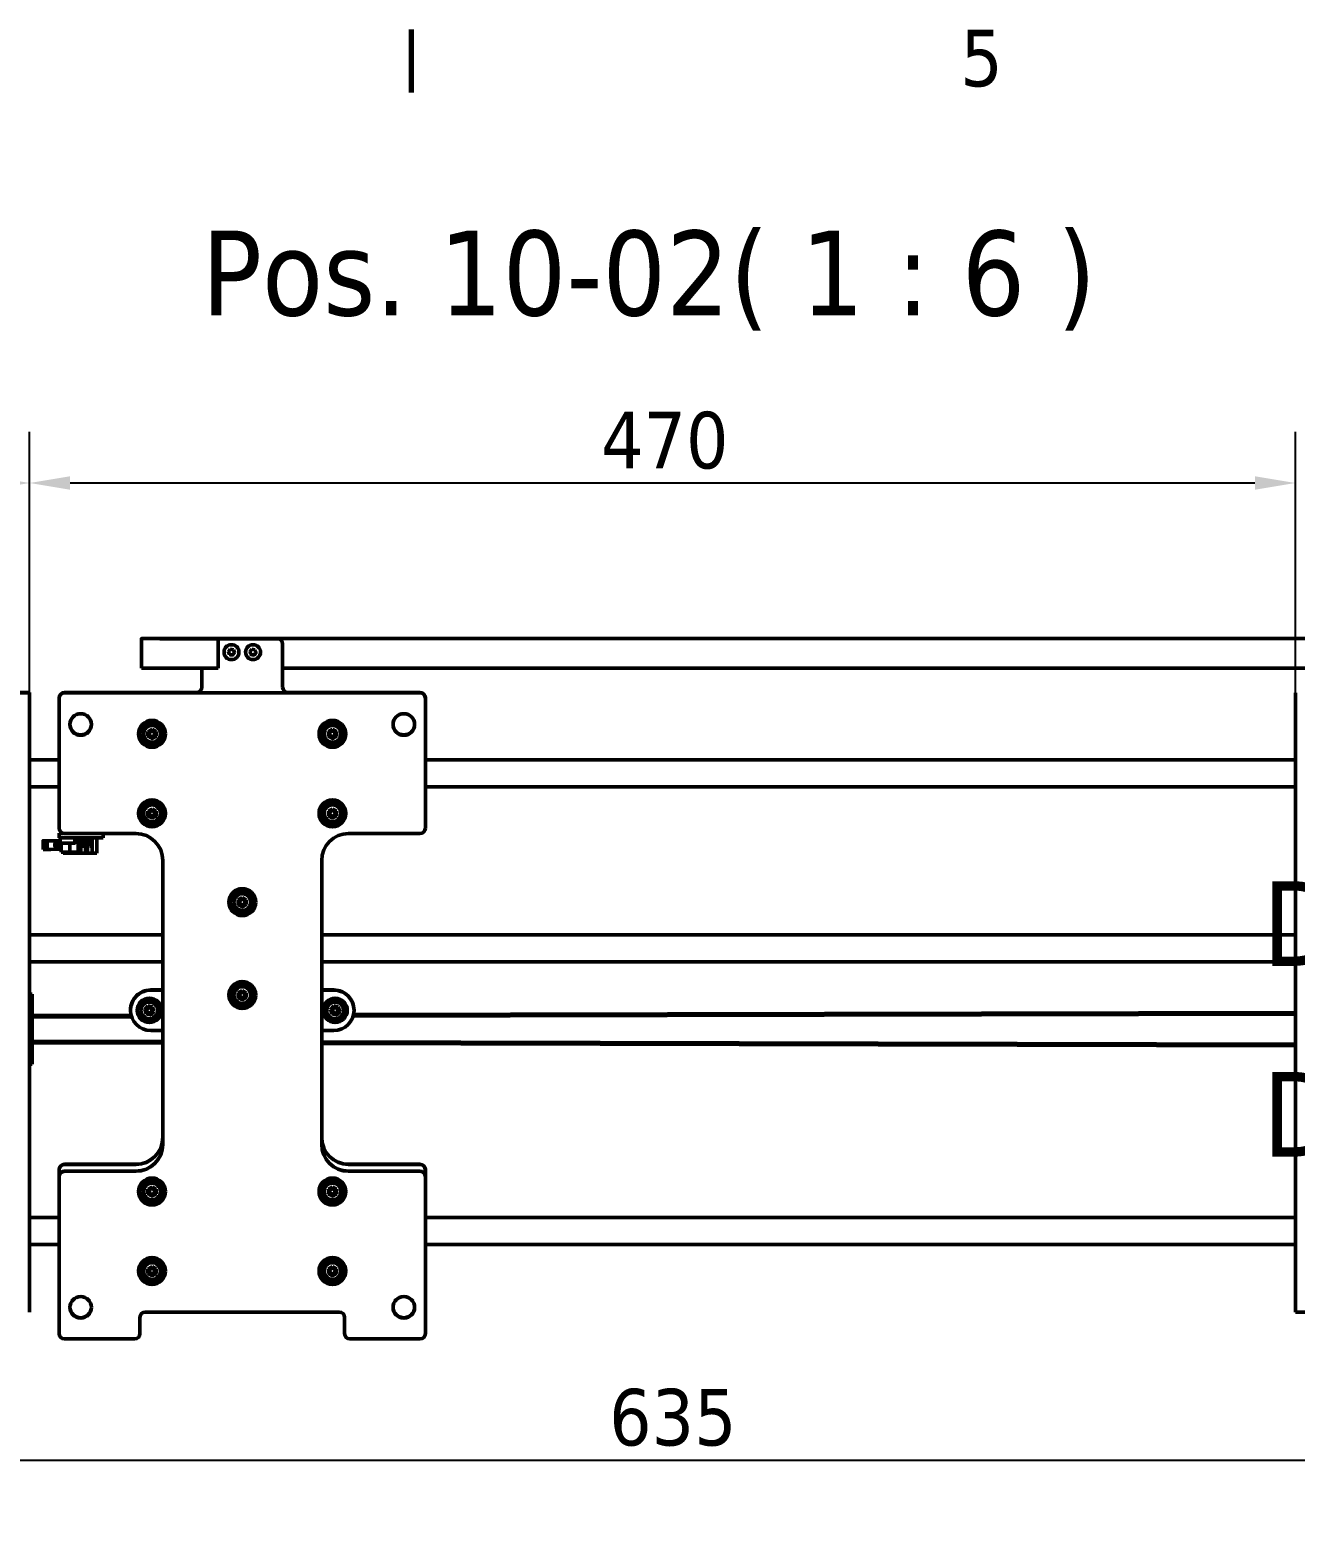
# Model space of a CAD drawing. Header units: millimetres. Extents: x -1901 to 2520, y -3919 to 1782.
# Drawn here: x 278 to 748, y 1195 to 1745 of the extents above; entities that cross this region are included whole.
import ezdxf

# ---------------------------------------------------------------- set-up
doc = ezdxf.new("R2010")
doc.units = ezdxf.units.MM
doc.header["$LTSCALE"] = 6
doc.linetypes.add('CHAIN', pattern=[0.3543, 0.2362, -0.0295, 0.0591, -0.0295])
for name, color, linetype, lineweight in [('Border (ISO)', 7, 'Continuous', 70), ('Dimension (ISO)', 7, 'Continuous', 25), ('Section Line (ISO)', 7, 'CHAIN', 70), ('Symbol (ISO)', 7, 'Continuous', 25), ('Visible (ISO)', 7, 'Continuous', 50)]:
    doc.layers.add(name, color=color, linetype=linetype, lineweight=lineweight)
doc.styles.add('Label Text (ISO)', font='tahoma.ttf')
doc.styles.add('Note Text (ISO)', font='tahoma.ttf')
doc.dimstyles.new('Default - Method 1b (ISO)', dxfattribs={"dimscale": 6, "dimtxt": 3.5, "dimasz": 2.5, "dimexe": 3.175, "dimexo": 0, "dimgap": 0.762, "dimtad": 1, "dimtoh": 1, "dimrnd": 1e-08, "dimtxsty": 'Note Text (ISO)', "dimcen": 0.09, "dimdle": 10, "dimclrd": 256, "dimclre": 256, "dimclrt": 256, "dimazin": 2, "dimtfac": 1, "dimtmove": 0, "dimatfit": 3, "dimfxl": 0, "dimtolj": 1, "dimlwd": -1, "dimlwe": -1, "dimarcsym": 0})

# ---------------------------------------------------------------- blocks, each defined once
blk = doc.blocks.new('Borders Default Border')
at = {"layer": 'Border (ISO)'}
blk.add_line((70, 287), (70, 290.9), dxfattribs=at)
at = {"layer": 'Border (ISO)', "insert": (103.975, 287.326), "char_height": 3.5, "attachment_point": 7, "style": 'Note Text (ISO)'}
blk.add_mtext('5', dxfattribs=at)
blk = doc.blocks.new('*D7')
at = {"layer": 'Defpoints', "color": 0}
for p in [(833.25, 1274.08), (198.25, 1269.08), (833.25, 1214.08)]:
    blk.add_point(p, dxfattribs=at)
at = {"layer": 'Dimension (ISO)'}
for p, q in [((833.25, 1274.08), (833.25, 1195.03)), ((198.25, 1269.08), (198.25, 1195.03)), ((213.25, 1214.08), (818.25, 1214.08))]:
    blk.add_line(p, q, dxfattribs=at)
for points in [[(213.25, 1216.58), (213.25, 1211.58), (198.25, 1214.08)], [(818.25, 1216.58), (818.25, 1211.58), (833.25, 1214.08)]]:
    blk.add_solid(points, dxfattribs=at)
at = {"layer": 'Dimension (ISO)', "insert": (493.45, 1240.53), "char_height": 21, "attachment_point": 1, "style": 'Note Text (ISO)'}
blk.add_mtext('\\A1;635', dxfattribs=at)
blk = doc.blocks.new('*D8')
at = {"layer": 'Defpoints', "color": 0}
for p in [(278.25, 1577.01), (198.25, 1499.08), (278.25, 1499.08)]:
    blk.add_point(p, dxfattribs=at)
at = {"layer": 'Dimension (ISO)'}
for p, q in [((198.25, 1499.08), (198.25, 1596.06)), ((278.25, 1499.08), (278.25, 1596.06)), ((213.25, 1577.01), (263.25, 1577.01))]:
    blk.add_line(p, q, dxfattribs=at)
for points in [[(213.25, 1579.51), (213.25, 1574.51), (198.25, 1577.01)], [(263.25, 1579.51), (263.25, 1574.51), (278.25, 1577.01)]]:
    blk.add_solid(points, dxfattribs=at)
at = {"layer": 'Dimension (ISO)', "insert": (223.59, 1603.54), "char_height": 21, "attachment_point": 1, "style": 'Note Text (ISO)'}
blk.add_mtext('\\A1;80', dxfattribs=at)
blk = doc.blocks.new('*D9')
at = {"layer": 'Defpoints', "color": 0}
for p in [(748.25, 1577.01), (278.25, 1499.08), (748.25, 1499.08)]:
    blk.add_point(p, dxfattribs=at)
at = {"layer": 'Dimension (ISO)'}
for p, q in [((278.25, 1499.08), (278.25, 1596.06)), ((748.25, 1499.08), (748.25, 1596.06)), ((293.25, 1577.01), (733.25, 1577.01))]:
    blk.add_line(p, q, dxfattribs=at)
for points in [[(293.25, 1579.51), (293.25, 1574.51), (278.25, 1577.01)], [(733.25, 1579.51), (733.25, 1574.51), (748.25, 1577.01)]]:
    blk.add_solid(points, dxfattribs=at)
at = {"layer": 'Dimension (ISO)', "insert": (490.47, 1603.44), "char_height": 21, "attachment_point": 1, "style": 'Note Text (ISO)'}
blk.add_mtext('\\A1;470', dxfattribs=at)
blk = doc.blocks.new('2dTransSection2')
at = {"layer": 'Section Line (ISO)', "linetype": 'CHAIN', "ltscale": 16.454609}
blk.add_line((135.542, 222.252), (135.542, 237.06), dxfattribs=at)
at = {"layer": 'Section Line (ISO)', "linetype": 'Continuous', "lineweight": 140}
blk.add_line((135.542, 222.252), (135.542, 237.06), dxfattribs=at)
at = {"layer": 'Section Line (ISO)', "linetype": 'Continuous'}
for p, q in [((135.542, 235.56), (133.042, 236.06)), ((133.042, 236.06), (133.042, 235.06)), ((130.322, 235.56), (133.042, 235.56)), ((133.042, 235.56), (135.542, 235.56)), ((133.042, 235.06), (135.542, 235.56)), ((135.542, 223.752), (133.042, 224.252)), ((133.042, 224.252), (133.042, 223.252)), ((130.322, 223.752), (133.042, 223.752)), ((133.042, 223.752), (135.542, 223.752)), ((133.042, 223.252), (135.542, 223.752))]:
    blk.add_line(p, q, dxfattribs=at)
at = {"layer": 'Section Line (ISO)', "linetype": 'Continuous', "flags": 128}
for points in [[(133.042, 235.06), (135.542, 235.56)], [(133.042, 223.252), (135.542, 223.752)]]:
    blk.add_lwpolyline(points, dxfattribs=at)
at = {"layer": 'Section Line (ISO)'}
for points in [[(133.042, 235.06), (135.542, 235.56), (133.042, 236.06), (133.042, 235.06)], [(133.042, 223.252), (135.542, 223.752), (133.042, 224.252), (133.042, 223.252)]]:
    blk.add_solid(points, dxfattribs=at)
at = {"layer": 'Section Line (ISO)', "char_height": 5.25, "attachment_point": 7, "style": 'Label Text (ISO)'}
for insert in [(122.67, 232.935), (122.67, 221.127)]:
    blk.add_mtext('D', dxfattribs=dict(at, insert=insert))

msp = doc.modelspace()

# ---------------------------------------------------------------- linework, layer by layer
at = {"layer": 'Visible (ISO)'}
for p, q in [((319.751, 1508.218), (319.751, 1519.218)), ((763.403, 1519.266), (335.251, 1519.266)), ((773.251, 1519.232), (335.251, 1519.232)), ((335.251, 1519.204), (338.282, 1519.204)), ((335.251, 1519.17), (348.282, 1519.17)), ((338.282, 1519.182), (338.282, 1519.204)), ((348.282, 1519.176), (338.282, 1519.182)), ((344.2, 1519.212), (370.2, 1519.212)), ((370.2, 1519.181), (344.2, 1519.181)), ((348.282, 1519.176), (348.282, 1519.17)), ((348.282, 1519.17), (348.282, 1508.17)), ((350.43, 1514.175), (350.43, 1514.177)), ((352.057, 1514.34), (352.772, 1515.247)), ((352.485, 1513.268), (352.057, 1514.34)), ((352.772, 1515.247), (353.915, 1515.082)), ((354.343, 1514.009), (353.628, 1513.102)), ((353.915, 1515.082), (354.343, 1514.009)), ((355.97, 1514.175), (355.97, 1514.177)), ((358.43, 1514.175), (358.43, 1514.177)), ((360.057, 1514.34), (360.772, 1515.247)), ((360.485, 1513.268), (360.057, 1514.34)), ((360.772, 1515.247), (361.915, 1515.082)), ((362.343, 1514.009), (361.628, 1513.102)), ((361.915, 1515.082), (362.343, 1514.009)), ((363.97, 1514.175), (363.97, 1514.177)), ((372.2, 1517.181), (372.2, 1517.212)), ((372.2, 1501.181), (372.2, 1517.181)), ((335.251, 1508.17), (348.282, 1508.17)), ((342.2, 1508.17), (342.2, 1501.181)), ((352.485, 1513.271), (352.485, 1513.268)), ((353.628, 1513.102), (352.485, 1513.268)), ((353.628, 1513.106), (353.628, 1513.102)), ((360.485, 1513.271), (360.485, 1513.268)), ((361.628, 1513.102), (360.485, 1513.268)), ((361.628, 1513.106), (361.628, 1513.102)), ((753.251, 1508.232), (372.2, 1508.232)), ((198.251, 1499.08), (278.251, 1499.08)), ((231.251, 1499.127), (278.251, 1499.127)), ((278.251, 1499.08), (278.251, 1499.127)), ((278.251, 1499.08), (278.251, 1269.082)), ((289.2, 1497.212), (289.2, 1497.119)), ((289.2, 1497.113), (289.2, 1497.119)), ((289.2, 1497.113), (289.2, 1497.067)), ((289.2, 1497.067), (289.2, 1448.8)), ((291.2, 1499.212), (340.2, 1499.212)), ((291.2, 1499.119), (423.2, 1499.119)), ((423.2, 1499.113), (291.2, 1499.113)), ((423.2, 1499.067), (291.2, 1499.067)), ((305.7, 1499.192), (315.7, 1499.192)), ((315.7, 1499.161), (305.7, 1499.161)), ((374.2, 1499.212), (423.2, 1499.212)), ((425.2, 1497.119), (425.2, 1497.212)), ((425.2, 1497.119), (425.2, 1497.113)), ((425.2, 1497.067), (425.2, 1497.113)), ((425.2, 1448.8), (425.2, 1497.067)), ((748.251, 1269.082), (748.251, 1499.08)), ((319.2, 1483.847), (319.2, 1483.849)), ((320.2, 1483.839), (320.2, 1483.847)), ((322.2, 1484.704), (323.7, 1485.57)), ((322.2, 1482.972), (322.2, 1484.704)), ((323.7, 1482.106), (322.2, 1482.972)), ((323.7, 1485.57), (325.2, 1484.704)), ((325.2, 1482.972), (323.7, 1482.106)), ((323.7, 1482.111), (323.7, 1482.106)), ((325.2, 1484.704), (325.2, 1482.972)), ((327.2, 1483.839), (327.2, 1483.847)), ((328.2, 1483.847), (328.2, 1483.849)), ((386.2, 1483.847), (386.2, 1483.849)), ((387.2, 1483.839), (387.2, 1483.847)), ((389.2, 1484.704), (390.7, 1485.57)), ((389.2, 1482.972), (389.2, 1484.704)), ((390.7, 1482.106), (389.2, 1482.972)), ((390.7, 1485.57), (392.2, 1484.704)), ((392.2, 1482.972), (390.7, 1482.106)), ((390.7, 1482.111), (390.7, 1482.106)), ((392.2, 1484.704), (392.2, 1482.972)), ((394.2, 1483.839), (394.2, 1483.847)), ((395.2, 1483.847), (395.2, 1483.849)), ((278.251, 1474.133), (289.2, 1474.133)), ((425.2, 1474.133), (748.251, 1474.133)), ((278.251, 1464.133), (289.2, 1464.133)), ((425.2, 1464.133), (748.251, 1464.133)), ((319.2, 1454.313), (319.2, 1454.315)), ((320.2, 1454.305), (320.2, 1454.313)), ((322.2, 1455.17), (323.7, 1456.036)), ((322.2, 1453.438), (322.2, 1455.17)), ((323.7, 1452.572), (322.2, 1453.438)), ((323.7, 1456.036), (325.2, 1455.17)), ((325.2, 1453.438), (323.7, 1452.572)), ((325.2, 1455.17), (325.2, 1453.438)), ((327.2, 1454.305), (327.2, 1454.313)), ((328.2, 1454.313), (328.2, 1454.315)), ((386.2, 1454.313), (386.2, 1454.315)), ((387.2, 1454.305), (387.2, 1454.313)), ((389.2, 1455.17), (390.7, 1456.036)), ((389.2, 1453.438), (389.2, 1455.17)), ((390.7, 1452.572), (389.2, 1453.438)), ((390.7, 1456.036), (392.2, 1455.17)), ((392.2, 1453.438), (390.7, 1452.572)), ((392.2, 1455.17), (392.2, 1453.438)), ((394.2, 1454.305), (394.2, 1454.313)), ((395.2, 1454.313), (395.2, 1454.315)), ((323.7, 1452.577), (323.7, 1452.572)), ((390.7, 1452.577), (390.7, 1452.572)), ((283.242, 1444.105), (283.242, 1440.905)), ((284.673, 1444.099), (284.785, 1444.1)), ((284.673, 1444.099), (284.673, 1440.899)), ((284.785, 1444.1), (284.785, 1440.9)), ((285.827, 1444.113), (289.578, 1444.147)), ((286.159, 1444.112), (289.578, 1444.144)), ((288.9, 1443.388), (287.829, 1443.378)), ((288.9, 1444.037), (288.9, 1441.037)), ((289.2, 1446.962), (290.41, 1446.962)), ((289.2, 1446.839), (289.2, 1446.962)), ((290.803, 1446.839), (289.2, 1446.839)), ((289.2, 1445.189), (289.2, 1446.839)), ((305.6, 1445.189), (289.2, 1445.189)), ((289.578, 1443.499), (289.578, 1445.189)), ((289.9, 1439.91), (289.9, 1443.198)), ((291.2, 1446.8), (317.7, 1446.8)), ((293.215, 1443.192), (293.215, 1439.91)), ((293.215, 1442.051), (293.225, 1442.051)), ((293.225, 1443.192), (293.225, 1439.91)), ((295.078, 1443.499), (295.078, 1445.189)), ((296.23, 1445.189), (296.23, 1439.91)), ((297.33, 1442.99), (296.23, 1442.99)), ((297.33, 1442.988), (296.23, 1442.988)), ((297.33, 1442.138), (296.23, 1442.138)), ((296.53, 1445.189), (296.53, 1442.99)), ((297.33, 1443.022), (296.53, 1443.022)), ((297.33, 1443.019), (296.53, 1443.019)), ((297.33, 1443.006), (296.53, 1443.006)), ((297.33, 1443.003), (296.53, 1443.003)), ((296.53, 1442.138), (296.53, 1439.918)), ((296.555, 1445.189), (296.555, 1443.022)), ((296.555, 1442.138), (296.555, 1439.527)), ((296.6, 1444.754), (296.6, 1445.189)), ((297.4, 1444.754), (296.6, 1444.754)), ((297.295, 1444.754), (297.295, 1443.022)), ((297.295, 1442.138), (297.295, 1439.527)), ((297.4, 1444.694), (297.4, 1445.189)), ((298.4, 1444.694), (297.4, 1444.694)), ((297.905, 1443.563), (297.905, 1444.694)), ((297.925, 1442.268), (297.925, 1442.051)), ((297.925, 1442.051), (298.625, 1442.051)), ((298.4, 1444.694), (298.4, 1445.189)), ((298.625, 1442.051), (298.625, 1442.968)), ((298.755, 1443.563), (298.755, 1445.189)), ((299.033, 1445.189), (299.033, 1439.527)), ((299.6, 1444.694), (299.6, 1445.189)), ((300.6, 1444.694), (299.6, 1444.694)), ((299.773, 1444.694), (299.773, 1439.527)), ((300.6, 1444.694), (300.6, 1445.189)), ((300.625, 1445.189), (300.625, 1442.051)), ((300.625, 1442.051), (301.325, 1442.051)), ((301.325, 1442.051), (301.325, 1445.189)), ((301.51, 1445.189), (301.51, 1439.527)), ((303.15, 1439.527), (303.15, 1445.189)), ((305.6, 1445.189), (305.6, 1446.8)), ((396.7, 1446.8), (423.2, 1446.8)), ((284.673, 1440.899), (284.785, 1440.9)), ((286.159, 1440.912), (289.9, 1440.947)), ((288.9, 1441.691), (287.804, 1441.681)), ((287.829, 1441.678), (288.9, 1441.688)), ((289.9, 1441.035), (289.65, 1441.035)), ((293.215, 1439.91), (289.9, 1439.91)), ((290.7, 1439.527), (290.7, 1439.91)), ((292.34, 1439.527), (290.7, 1439.527)), ((292.34, 1439.91), (292.34, 1439.527)), ((292.34, 1439.528), (294.078, 1439.528)), ((296.23, 1439.91), (293.225, 1439.91)), ((294.078, 1439.91), (294.078, 1439.527)), ((294.818, 1439.527), (294.078, 1439.527)), ((294.818, 1439.91), (294.818, 1439.527)), ((294.818, 1439.528), (296.555, 1439.528)), ((296.23, 1439.918), (296.53, 1439.918)), ((297.295, 1439.527), (296.555, 1439.527)), ((297.295, 1439.528), (299.033, 1439.528)), ((299.773, 1439.527), (299.033, 1439.527)), ((299.773, 1439.528), (301.51, 1439.528)), ((303.15, 1439.527), (301.51, 1439.527)), ((327.7, 1436.8), (327.7, 1331.335)), ((386.7, 1331.335), (386.7, 1436.8)), ((352.7, 1421.33), (352.7, 1421.332)), ((353.7, 1421.323), (353.7, 1421.33)), ((355.7, 1422.187), (357.2, 1423.053)), ((355.7, 1420.455), (355.7, 1422.187)), ((357.2, 1419.589), (355.7, 1420.455)), ((357.2, 1423.053), (358.7, 1422.187)), ((358.7, 1420.455), (357.2, 1419.589)), ((358.7, 1422.187), (358.7, 1420.455)), ((360.7, 1421.323), (360.7, 1421.33)), ((361.7, 1421.33), (361.7, 1421.332)), ((357.2, 1419.594), (357.2, 1419.589)), ((278.251, 1409.124), (327.7, 1409.124)), ((386.7, 1409.124), (748.251, 1409.124)), ((278.251, 1399.124), (327.7, 1399.124)), ((386.7, 1399.124), (748.251, 1399.124)), ((278.251, 1387.141), (279.152, 1387.141)), ((279.152, 1387.127), (278.251, 1387.127)), ((279.152, 1387.127), (279.152, 1387.141)), ((279.152, 1361.128), (279.152, 1387.127)), ((327.7, 1388.713), (323.2, 1388.713)), ((327.7, 1388.697), (323.2, 1388.697)), ((327.7, 1388.635), (323.2, 1388.635)), ((327.7, 1388.62), (323.2, 1388.62)), ((355.7, 1387.687), (357.2, 1388.553)), ((355.7, 1385.955), (355.7, 1387.687)), ((357.2, 1388.553), (358.7, 1387.687)), ((358.7, 1387.687), (358.7, 1385.955)), ((386.7, 1388.713), (391.2, 1388.713)), ((386.7, 1388.697), (391.2, 1388.697)), ((386.7, 1388.635), (391.2, 1388.635)), ((386.7, 1388.62), (391.2, 1388.62)), ((321.005, 1381.466), (322.162, 1382.755)), ((321.543, 1379.82), (321.005, 1381.466)), ((322.162, 1382.755), (323.857, 1382.398)), ((323.857, 1382.398), (324.395, 1380.751)), ((352.7, 1386.83), (352.7, 1386.833)), ((353.7, 1386.823), (353.7, 1386.83)), ((357.2, 1385.089), (355.7, 1385.955)), ((358.7, 1385.955), (357.2, 1385.089)), ((357.2, 1385.094), (357.2, 1385.089)), ((360.7, 1386.823), (360.7, 1386.83)), ((361.7, 1386.83), (361.7, 1386.833)), ((390.005, 1381.466), (391.162, 1382.755)), ((390.543, 1379.82), (390.005, 1381.466)), ((391.162, 1382.755), (392.857, 1382.398)), ((392.857, 1382.398), (393.395, 1380.751)), ((315.91, 1379.357), (279.152, 1379.27)), ((315.913, 1379.345), (279.152, 1379.258)), ((316.086, 1378.745), (279.152, 1378.658)), ((315.7, 1381.213), (315.7, 1381.197)), ((315.7, 1381.135), (315.7, 1381.12)), ((318.2, 1381.12), (318.2, 1381.117)), ((319.2, 1381.11), (319.2, 1381.117)), ((321.543, 1379.82), (321.543, 1379.825)), ((323.238, 1379.462), (321.543, 1379.82)), ((324.395, 1380.751), (323.238, 1379.462)), ((323.238, 1379.467), (323.238, 1379.462)), ((326.2, 1381.11), (326.2, 1381.117)), ((327.2, 1381.12), (327.2, 1381.117)), ((387.2, 1381.12), (387.2, 1381.117)), ((388.2, 1381.11), (388.2, 1381.117)), ((390.543, 1379.82), (390.543, 1379.825)), ((392.238, 1379.462), (390.543, 1379.82)), ((393.395, 1380.751), (392.238, 1379.462)), ((392.238, 1379.467), (392.238, 1379.462)), ((395.2, 1381.11), (395.2, 1381.117)), ((396.2, 1381.12), (396.2, 1381.117)), ((748.251, 1379.769), (398.376, 1378.94)), ((748.251, 1380.369), (398.532, 1379.541)), ((748.251, 1380.382), (398.535, 1379.553)), ((398.7, 1381.213), (398.7, 1381.197)), ((398.7, 1381.135), (398.7, 1381.12)), ((327.7, 1373.62), (323.2, 1373.62)), ((386.7, 1373.62), (391.2, 1373.62)), ((279.152, 1369.689), (327.7, 1369.574)), ((279.152, 1369.677), (327.7, 1369.562)), ((279.152, 1369.077), (327.7, 1368.962)), ((386.7, 1369.434), (748.251, 1368.578)), ((386.7, 1369.422), (748.251, 1368.565)), ((386.7, 1368.822), (748.251, 1367.965)), ((278.251, 1361.128), (279.152, 1361.128)), ((289.2, 1321.963), (289.2, 1321.87)), ((289.2, 1319.381), (289.2, 1321.87)), ((291.2, 1323.963), (317.7, 1323.963)), ((317.7, 1323.87), (291.2, 1323.87)), ((291.2, 1321.381), (317.7, 1321.381)), ((317.7, 1321.335), (291.2, 1321.335)), ((396.7, 1323.963), (423.2, 1323.963)), ((423.2, 1323.87), (396.7, 1323.87)), ((396.7, 1321.381), (423.2, 1321.381)), ((423.2, 1321.335), (396.7, 1321.335)), ((425.2, 1321.87), (425.2, 1321.963)), ((425.2, 1321.87), (425.2, 1319.381)), ((289.2, 1319.381), (289.2, 1319.335)), ((289.2, 1319.335), (289.2, 1261.068)), ((322.2, 1314.705), (323.7, 1315.571)), ((323.7, 1315.571), (325.2, 1314.705)), ((389.2, 1314.705), (390.7, 1315.571)), ((390.7, 1315.571), (392.2, 1314.705)), ((425.2, 1319.335), (425.2, 1319.381)), ((425.2, 1261.068), (425.2, 1319.335)), ((319.2, 1313.848), (319.2, 1313.85)), ((320.2, 1313.84), (320.2, 1313.848)), ((322.2, 1312.973), (322.2, 1314.705)), ((323.7, 1312.107), (322.2, 1312.973)), ((325.2, 1312.973), (323.7, 1312.107)), ((323.7, 1312.112), (323.7, 1312.107)), ((325.2, 1314.705), (325.2, 1312.973)), ((327.2, 1313.84), (327.2, 1313.848)), ((328.2, 1313.848), (328.2, 1313.85)), ((386.2, 1313.848), (386.2, 1313.85)), ((387.2, 1313.84), (387.2, 1313.848)), ((389.2, 1312.973), (389.2, 1314.705)), ((390.7, 1312.107), (389.2, 1312.973)), ((392.2, 1312.973), (390.7, 1312.107)), ((390.7, 1312.112), (390.7, 1312.107)), ((392.2, 1314.705), (392.2, 1312.973)), ((394.2, 1313.84), (394.2, 1313.848)), ((395.2, 1313.848), (395.2, 1313.85)), ((278.251, 1304.134), (289.2, 1304.134)), ((425.2, 1304.134), (748.251, 1304.134)), ((278.251, 1294.134), (289.2, 1294.134)), ((425.2, 1294.134), (748.251, 1294.134)), ((319.2, 1284.313), (319.2, 1284.316)), ((320.2, 1284.306), (320.2, 1284.313)), ((322.2, 1285.171), (323.7, 1286.037)), ((322.2, 1283.439), (322.2, 1285.171)), ((323.7, 1282.573), (322.2, 1283.439)), ((323.7, 1286.037), (325.2, 1285.171)), ((325.2, 1283.439), (323.7, 1282.573)), ((323.7, 1282.578), (323.7, 1282.573)), ((325.2, 1285.171), (325.2, 1283.439)), ((327.2, 1284.306), (327.2, 1284.313)), ((328.2, 1284.313), (328.2, 1284.316)), ((386.2, 1284.313), (386.2, 1284.316)), ((387.2, 1284.306), (387.2, 1284.313)), ((389.2, 1285.171), (390.7, 1286.037)), ((389.2, 1283.439), (389.2, 1285.171)), ((390.7, 1282.573), (389.2, 1283.439)), ((390.7, 1286.037), (392.2, 1285.171)), ((392.2, 1283.439), (390.7, 1282.573)), ((390.7, 1282.578), (390.7, 1282.573)), ((392.2, 1285.171), (392.2, 1283.439)), ((394.2, 1284.306), (394.2, 1284.313)), ((395.2, 1284.313), (395.2, 1284.316)), ((319.2, 1261.068), (319.2, 1267.068)), ((321.2, 1269.068), (393.2, 1269.068)), ((395.2, 1267.068), (395.2, 1261.068)), ((833.251, 1269.082), (748.251, 1269.082)), ((291.2, 1259.068), (317.2, 1259.068)), ((397.2, 1259.068), (423.2, 1259.068))]:
    msp.add_line(p, q, dxfattribs=at)
for centre in [(322.7, 1381.115), (391.7, 1381.115)]:
    msp.add_circle(centre, 1, dxfattribs=at)
for centre, major_axis, ratio, start_param, end_param in [((335.251, 1519.218), (-15.5, 0), 0.0030937, 4.712389, 7.8539816), ((335.251, 1519.218), (-4.5, 0), 0.0030937, 4.712389, 7.8539816), ((344.2, 1517.212), (-2, 0), 0.9999952, 4.712389, 4.8947209), ((344.2, 1517.181), (2, 0), 0.9999952, 1.5707963, 1.6193892), ((370.2, 1517.212), (2, 0), 0.9999952, 0, 1.5707963), ((370.2, 1517.181), (2, 0), 0.9999952, 0, 1.5707963), ((353.2, 1514.177), (-2.77, 0), 0.9999952, 3.1415927, 6.2831853), ((361.2, 1514.177), (-2.77, 0), 0.9999952, 3.1415927, 6.2831853), ((335.251, 1508.218), (-15.5, 0), 0.0030937, 0, 1.5707963), ((291.2, 1497.212), (-2, 0), 0.9999952, 4.712389, 6.2831853), ((291.2, 1497.119), (-2, 0), 0.9999952, 4.712389, 6.2831853), ((291.2, 1497.113), (-2, 0), 0.9999952, 4.712389, 6.2831853), ((291.2, 1497.067), (-2, 0), 0.9999952, 4.712389, 6.2831853), ((305.7, 1499.176), (-4, 0), 0.0039505, 4.712389, 7.8539816), ((315.7, 1499.176), (4, 0), 0.0039505, 4.712389, 7.8539816), ((340.2, 1501.212), (2, 0), 0.9999952, 4.712389, 6.2831853), ((340.2, 1501.175), (-1.416, -1.416), 0.9969111, 0.786945, 2.3577413), ((374.2, 1501.212), (-2, 0), 0.9999952, 0, 1.5707963), ((374.2, 1501.175), (1.416, -1.416), 0.9969111, 3.925444, 5.4962403), ((423.2, 1497.212), (2, 0), 0.9999952, 0, 1.5707963), ((423.2, 1497.119), (2, 0), 0.9999952, 0, 1.5707963), ((423.2, 1497.113), (2, 0), 0.9999952, 0, 1.5707963), ((423.2, 1497.067), (2, 0), 0.9999952, 0, 1.5707963), ((297.2, 1487.369), (4, 0), 0.9999952, 3.1481668, 6.2766112), ((297.2, 1487.363), (-4, 0), 0.9999952, 0.0058007, 3.1357919), ((297.2, 1487.462), (-4, 0), 0.9999952, 0.0181765, 3.1234162), ((323.7, 1483.849), (4.5, 0), 0.9999952, 0, 3.1415927), ((323.7, 1483.847), (-3.5, 0), 0.9999952, 3.1415927, 6.2831853), ((390.7, 1483.849), (4.5, 0), 0.9999952, 0, 3.1415927), ((390.7, 1483.847), (-3.5, 0), 0.9999952, 3.1415927, 6.2831853), ((417.2, 1487.369), (4, 0), 0.9999952, 3.1481668, 6.2766112), ((417.2, 1487.363), (-4, 0), 0.9999952, 0.0058007, 3.1357919), ((417.2, 1487.462), (-4, 0), 0.9999952, 0.0181765, 3.1234162), ((323.7, 1483.849), (-5, 0), 0.9999952, 0.0015468, 3.1400458), ((323.7, 1483.848), (1, -0.002), 0.9999952, 3.1455444, 6.2831853), ((390.7, 1483.849), (5, 0), 0.9999952, 3.1431395, 6.2816385), ((390.7, 1483.848), (1, -0.002), 0.9999952, 3.1455444, 6.2831853), ((323.7, 1454.315), (4.5, 0), 0.9999952, 0, 3.1415927), ((390.7, 1454.315), (4.5, 0), 0.9999952, 0, 3.1415927), ((323.7, 1454.315), (-5, 0), 0.9999952, 0.0015468, 3.1400458), ((323.7, 1454.313), (-3.5, 0), 0.9999952, 3.1415927, 6.2831853), ((323.7, 1454.314), (1, -0.002), 0.9999952, 3.1455444, 6.2831853), ((390.7, 1454.315), (5, 0), 0.9999952, 3.1431395, 6.2816385), ((390.7, 1454.313), (-3.5, 0), 0.9999952, 3.1415927, 6.2831853), ((390.7, 1454.314), (1, -0.002), 0.9999952, 3.1455444, 6.2831853), ((291.2, 1448.8), (-2, 0), 0.9999952, 0, 1.5707963), ((423.2, 1448.8), (2, 0), 0.9999952, 4.712389, 6.2831853), ((285.342, 1444.105), (-2.1, 0), 0.0030937, 4.7602105, 7.5296346), ((285.342, 1444.105), (-1.75, 0), 0.0030937, 4.7602105, 7.5296346), ((285.211, 1444.113), (0.65, 0), 0.0030937, 4.7602105, 5.9588383), ((285.211, 1444.113), (1, 0), 0.0030937, 4.7602105, 5.9588383), ((287.829, 1442.528), (0.001, 0.85), 0.3186884, 0.0032639, 3.1448565), ((289.65, 1444.037), (-0.75, 0), 0.0030937, 4.8092068, 7.7571638), ((291.788, 1446.954), (-1.787, 0), 0.0030937, 5.5818405, 6.9993739), ((292.328, 1446.849), (-1.787, 0), 0.0030937, 5.7992996, 6.7942979), ((292.328, 1446.909), (-1.787, 0), 0.0030937, 6.1950845, 6.3892435), ((297.33, 1443.597), (0.575, 0), 0.9999952, 4.712389, 6.2831853), ((297.33, 1443.594), (0.575, 0), 0.9999952, 4.712389, 6.2831853), ((297.33, 1443.581), (0.575, 0), 0.9999952, 4.712389, 6.2831853), ((297.33, 1443.578), (0.575, 0), 0.9999952, 4.712389, 6.2831853), ((297.33, 1443.565), (0.575, 0), 0.9999952, 4.712389, 6.2831853), ((297.33, 1443.563), (0.575, 0), 0.9999952, 4.712389, 6.2831853), ((297.33, 1443.563), (1.425, 0), 0.9999952, 4.712389, 6.2831853), ((317.7, 1436.8), (10, 0), 0.9999952, 0, 1.5707963), ((396.7, 1436.8), (-10, 0), 0.9999952, 4.712389, 6.2831853), ((285.342, 1440.905), (-2.1, 0), 0.0030937, 0, 1.2464493), ((285.342, 1440.905), (1.75, 0), 0.0030937, 1.6186178, 1.8951434), ((285.211, 1440.913), (1, 0), 0.0030937, 4.7602105, 5.9588383), ((289.65, 1441.037), (-0.75, 0), 0.0030937, 0, 1.5707963), ((357.2, 1421.332), (4.5, 0), 0.9999952, 0, 3.1415927), ((357.2, 1421.332), (-5, 0), 0.9999952, 0.0015468, 3.1400458), ((357.2, 1421.33), (-3.5, 0), 0.9999952, 3.1415927, 6.2831853), ((357.2, 1421.331), (1, -0.002), 0.9999952, 3.1455444, 6.2831853), ((323.2, 1381.12), (-7.5, 0), 0.9999952, 4.712389, 7.8539816), ((323.2, 1381.197), (-7.5, 0), 0.9999952, 4.712389, 6.2873102), ((323.2, 1381.213), (-7.5, 0), 0.9999952, 4.712389, 6.2831853), ((323.2, 1381.135), (-7.5, 0), 0.9999952, 4.712389, 6.2831853), ((357.2, 1386.833), (4.5, 0), 0.9999952, 0, 3.1415927), ((357.2, 1386.83), (-3.5, 0), 0.9999952, 3.1415927, 6.2831853), ((391.2, 1381.213), (7.5, 0), 0.9999952, 0, 1.5707963), ((391.2, 1381.197), (7.5, 0), 0.9999952, 6.2790604, 7.8539816), ((391.2, 1381.135), (7.5, 0), 0.9999952, 0, 1.5707963), ((391.2, 1381.12), (7.5, 0), 0.9999952, 4.712389, 7.8539816), ((322.7, 1381.12), (-4.5, 0), 0.9999952, 3.1415927, 6.2831853), ((322.7, 1381.117), (-3.5, 0), 0.9999952, 3.1415927, 6.2831853), ((357.2, 1386.833), (-5, 0), 0.9999952, 0.0015468, 3.1400458), ((357.2, 1386.832), (1, -0.002), 0.9999952, 3.1455444, 6.2831853), ((391.7, 1381.12), (-4.5, 0), 0.9999952, 3.1415927, 6.2831853), ((391.7, 1381.117), (-3.5, 0), 0.9999952, 3.1415927, 6.2831853), ((322.7, 1381.119), (1, -0.002), 0.9999952, 3.1455444, 6.2831853), ((391.7, 1381.119), (1, -0.002), 0.9999952, 3.1455444, 6.2831853), ((317.7, 1333.963), (10, 0), 0.9999952, 4.712389, 6.2831853), ((317.7, 1333.87), (10, 0), 0.9999952, 4.712389, 6.2831853), ((396.7, 1333.963), (-10, 0), 0.9999952, 0, 1.5707963), ((396.7, 1333.87), (-10, 0), 0.9999952, 0, 1.5707963), ((317.7, 1331.381), (10, 0), 0.9999952, 4.712389, 6.2831853), ((317.7, 1331.335), (10, 0), 0.9999952, 4.712389, 6.2831853), ((396.7, 1331.381), (-10, 0), 0.9999952, 0, 1.5707963), ((396.7, 1331.335), (-10, 0), 0.9999952, 0, 1.5707963), ((291.2, 1321.963), (-2, 0), 0.9999952, 4.712389, 6.2831853), ((291.2, 1321.87), (-2, 0), 0.9999952, 4.712389, 6.2831853), ((291.2, 1319.381), (-2, 0), 0.9999952, 4.712389, 6.2831853), ((291.2, 1319.335), (-2, 0), 0.9999952, 4.712389, 6.2831853), ((423.2, 1321.963), (2, 0), 0.9999952, 0, 1.5707963), ((423.2, 1321.87), (2, 0), 0.9999952, 0, 1.5707963), ((423.2, 1319.381), (2, 0), 0.9999952, 0, 1.5707963), ((423.2, 1319.335), (2, 0), 0.9999952, 0, 1.5707963), ((323.7, 1313.85), (4.5, 0), 0.9999952, 0, 3.1415927), ((323.7, 1313.848), (-3.5, 0), 0.9999952, 3.1415927, 6.2831853), ((390.7, 1313.85), (4.5, 0), 0.9999952, 0, 3.1415927), ((390.7, 1313.848), (-3.5, 0), 0.9999952, 3.1415927, 6.2831853), ((323.7, 1313.85), (5, 0), 0.9999952, 3.1431395, 6.2816385), ((323.7, 1313.849), (1, -0.002), 0.9999952, 3.1455444, 6.2831853), ((390.7, 1313.85), (-5, 0), 0.9999952, 0.0015468, 3.1400458), ((390.7, 1313.849), (1, -0.002), 0.9999952, 3.1455444, 6.2831853), ((323.7, 1284.316), (4.5, 0), 0.9999952, 0, 3.1415927), ((390.7, 1284.316), (4.5, 0), 0.9999952, 0, 3.1415927), ((323.7, 1284.316), (5, 0), 0.9999952, 3.1431395, 6.2816385), ((323.7, 1284.313), (-3.5, 0), 0.9999952, 3.1415927, 6.2831853), ((323.7, 1284.315), (1, -0.002), 0.9999952, 3.1455444, 6.2831853), ((390.7, 1284.316), (-5, 0), 0.9999952, 0.0015468, 3.1400458), ((390.7, 1284.313), (-3.5, 0), 0.9999952, 3.1415927, 6.2831853), ((390.7, 1284.315), (1, -0.002), 0.9999952, 3.1455444, 6.2831853), ((297.2, 1270.87), (4, 0), 0.9999952, 3.1481668, 6.2766112), ((297.2, 1270.864), (-4, 0), 0.9999952, 0.0058007, 3.1357919), ((297.2, 1270.963), (-4, 0), 0.9999952, 0.0181765, 3.1234162), ((321.2, 1267.068), (-2, 0), 0.9999952, 4.712389, 6.2831853), ((393.2, 1267.068), (2, 0), 0.9999952, 0, 1.5707963), ((417.2, 1270.87), (4, 0), 0.9999952, 3.1481668, 6.2766112), ((417.2, 1270.864), (-4, 0), 0.9999952, 0.0058007, 3.1357919), ((417.2, 1270.963), (-4, 0), 0.9999952, 0.0181765, 3.1234162), ((291.2, 1261.068), (-2, 0), 0.9999952, 0, 1.5707963), ((317.2, 1261.068), (2, 0), 0.9999952, 4.712389, 6.2831853), ((397.2, 1261.068), (-2, 0), 0.9999952, 0, 1.5707963), ((423.2, 1261.068), (2, 0), 0.9999952, 4.712389, 6.2831853)]:
    msp.add_ellipse(centre, major_axis=major_axis, ratio=ratio, start_param=start_param, end_param=end_param, dxfattribs=at)
for centre, major_axis in [((353.2, 1514.175), (2.77, 0)), ((361.2, 1514.175), (2.77, 0)), ((297.2, 1487.317), (4, 0)), ((323.7, 1483.834), (5, 0)), ((323.7, 1483.847), (-4.5, 0)), ((323.7, 1483.839), (-3.5, 0)), ((323.7, 1483.838), (-3.1, 0)), ((390.7, 1483.834), (-5, 0)), ((390.7, 1483.847), (-4.5, 0)), ((390.7, 1483.839), (-3.5, 0)), ((390.7, 1483.838), (-3.1, 0)), ((417.2, 1487.317), (4, 0)), ((323.7, 1483.844), (-1, 0)), ((390.7, 1483.844), (-1, 0)), ((323.7, 1454.3), (5, 0)), ((323.7, 1454.313), (-4.5, 0)), ((390.7, 1454.3), (-5, 0)), ((390.7, 1454.313), (-4.5, 0)), ((323.7, 1454.305), (-3.5, 0)), ((323.7, 1454.304), (-3.1, 0)), ((323.7, 1454.31), (-1, 0)), ((390.7, 1454.305), (-3.5, 0)), ((390.7, 1454.304), (-3.1, 0)), ((390.7, 1454.31), (-1, 0)), ((357.2, 1421.317), (5, 0)), ((357.2, 1421.33), (-4.5, 0)), ((357.2, 1421.323), (-3.5, 0)), ((357.2, 1421.321), (-3.1, 0)), ((357.2, 1421.328), (-1, 0)), ((357.2, 1386.817), (5, 0)), ((357.2, 1386.83), (-4.5, 0)), ((357.2, 1386.823), (-3.5, 0)), ((357.2, 1386.821), (-3.1, 0)), ((357.2, 1386.828), (-1, 0)), ((322.7, 1381.117), (4.5, 0)), ((322.7, 1381.11), (-3.5, 0)), ((322.7, 1381.109), (3.1, 0)), ((391.7, 1381.117), (4.5, 0)), ((391.7, 1381.11), (-3.5, 0)), ((391.7, 1381.109), (3.1, 0)), ((323.7, 1313.835), (5, 0)), ((323.7, 1313.848), (-4.5, 0)), ((323.7, 1313.84), (-3.5, 0)), ((323.7, 1313.839), (-3.1, 0)), ((390.7, 1313.835), (-5, 0)), ((390.7, 1313.848), (-4.5, 0)), ((390.7, 1313.84), (-3.5, 0)), ((390.7, 1313.839), (-3.1, 0)), ((323.7, 1313.845), (-1, 0)), ((390.7, 1313.845), (-1, 0)), ((323.7, 1284.3), (5, 0)), ((323.7, 1284.313), (-4.5, 0)), ((390.7, 1284.3), (-5, 0)), ((390.7, 1284.313), (-4.5, 0)), ((323.7, 1284.306), (-3.5, 0)), ((323.7, 1284.305), (-3.1, 0)), ((323.7, 1284.311), (-1, 0)), ((390.7, 1284.306), (-3.5, 0)), ((390.7, 1284.305), (-3.1, 0)), ((390.7, 1284.311), (-1, 0)), ((297.2, 1270.818), (4, 0)), ((417.2, 1270.818), (4, 0))]:
    msp.add_ellipse(centre, major_axis=major_axis, ratio=0.9999952, dxfattribs=at)
for points, weights in [([(352.058, 1514.342), (352.272, 1513.807), (352.485, 1513.271)], [1.00056426029, 1.15441789182, 1]), ([(353.628, 1513.106), (353.985, 1513.559), (354.342, 1514.011)], [1, 1.15453142005, 1.0003378669]), ([(360.058, 1514.342), (360.272, 1513.807), (360.485, 1513.271)], [1.00056426029, 1.15441789182, 1]), ([(361.628, 1513.106), (361.985, 1513.559), (362.342, 1514.011)], [1, 1.15453142005, 1.0003378669]), ([(352.485, 1513.271), (353.057, 1513.189), (353.628, 1513.106)], [1, 1.15470053838, 1]), ([(360.485, 1513.271), (361.057, 1513.189), (361.628, 1513.106)], [1, 1.15470053838, 1]), ([(322.2, 1482.977), (322.95, 1482.545), (323.7, 1482.111)], [1, 1.15470053838, 1]), ([(323.7, 1482.111), (324.45, 1482.545), (325.2, 1482.977)], [1, 1.15470053838, 1]), ([(389.2, 1482.977), (389.95, 1482.545), (390.7, 1482.111)], [1, 1.15470053838, 1]), ([(390.7, 1482.111), (391.45, 1482.545), (392.2, 1482.977)], [1, 1.15470053838, 1]), ([(322.2, 1453.443), (322.95, 1453.011), (323.7, 1452.577)], [1, 1.15470053838, 1]), ([(323.7, 1452.577), (324.45, 1453.011), (325.2, 1453.443)], [1, 1.15470053838, 1]), ([(389.2, 1453.443), (389.95, 1453.011), (390.7, 1452.577)], [1, 1.15470053838, 1]), ([(390.7, 1452.577), (391.45, 1453.011), (392.2, 1453.443)], [1, 1.15470053838, 1]), ([(355.7, 1420.46), (356.45, 1420.028), (357.2, 1419.594)], [1, 1.15470053838, 1]), ([(357.2, 1419.594), (357.95, 1420.028), (358.7, 1420.46)], [1, 1.15470053838, 1]), ([(321.006, 1381.467), (321.275, 1380.647), (321.543, 1379.825)], [1.00059037403, 1.15440478595, 1]), ([(355.7, 1385.96), (356.45, 1385.528), (357.2, 1385.094)], [1, 1.15470053838, 1]), ([(357.2, 1385.094), (357.95, 1385.528), (358.7, 1385.96)], [1, 1.15470053838, 1]), ([(390.006, 1381.467), (390.275, 1380.647), (390.543, 1379.825)], [1.00059037382, 1.15440478606, 1]), ([(321.543, 1379.825), (322.391, 1379.647), (323.238, 1379.467)], [1, 1.15470053838, 1]), ([(323.238, 1379.467), (323.816, 1380.112), (324.394, 1380.755)], [1, 1.15456314493, 1.00027454286]), ([(390.543, 1379.825), (391.391, 1379.647), (392.238, 1379.467)], [1, 1.15470053838, 1]), ([(392.238, 1379.467), (392.816, 1380.112), (393.394, 1380.755)], [1, 1.15456314479, 1.00027454312]), ([(322.2, 1312.978), (322.95, 1312.546), (323.7, 1312.112)], [1, 1.15470053838, 1]), ([(323.7, 1312.112), (324.45, 1312.546), (325.2, 1312.978)], [1, 1.15470053838, 1]), ([(389.2, 1312.978), (389.95, 1312.546), (390.7, 1312.112)], [1, 1.15470053838, 1]), ([(390.7, 1312.112), (391.45, 1312.546), (392.2, 1312.978)], [1, 1.15470053838, 1]), ([(322.2, 1283.444), (322.95, 1283.011), (323.7, 1282.578)], [1, 1.15470053838, 1]), ([(323.7, 1282.578), (324.45, 1283.011), (325.2, 1283.444)], [1, 1.15470053838, 1]), ([(389.2, 1283.444), (389.95, 1283.011), (390.7, 1282.578)], [1, 1.15470053838, 1]), ([(390.7, 1282.578), (391.45, 1283.011), (392.2, 1283.444)], [1, 1.15470053838, 1])]:
    msp.add_rational_spline(points, weights, degree=2, dxfattribs=at)
msp.add_open_spline([(295.078, 1443.499), (295.078, 1443.467), (295.072, 1443.434), (295.052, 1443.373), (295.036, 1443.344), (294.998, 1443.293), (294.974, 1443.271), (294.935, 1443.244), (294.922, 1443.236), (294.894, 1443.223), (294.88, 1443.217), (294.856, 1443.21), (294.846, 1443.207), (294.832, 1443.204), (294.827, 1443.203), (294.818, 1443.202), (294.813, 1443.201), (294.806, 1443.201), (294.803, 1443.2), (294.796, 1443.2), (294.793, 1443.2), (294.783, 1443.199), (294.779, 1443.199), (294.756, 1443.198), (294.735, 1443.198), (294.662, 1443.197), (294.605, 1443.197), (294.416, 1443.195), (294.256, 1443.195), (293.882, 1443.194), (293.666, 1443.193), (293.2, 1443.192), (292.945, 1443.192), (292.43, 1443.192), (292.163, 1443.192), (291.65, 1443.192), (291.397, 1443.192), (290.938, 1443.193), (290.726, 1443.194), (290.368, 1443.195), (290.217, 1443.195), (289.995, 1443.197), (289.924, 1443.198), (289.878, 1443.199), (289.873, 1443.199), (289.859, 1443.2), (289.856, 1443.2), (289.847, 1443.201), (289.844, 1443.201), (289.838, 1443.202), (289.834, 1443.202), (289.824, 1443.204), (289.818, 1443.205), (289.804, 1443.209), (289.796, 1443.211), (289.777, 1443.217), (289.765, 1443.221), (289.733, 1443.235), (289.714, 1443.247), (289.673, 1443.278), (289.651, 1443.3), (289.615, 1443.35), (289.601, 1443.38), (289.582, 1443.439), (289.578, 1443.469), (289.578, 1443.499)], degree=3, knots=[0, 0, 0, 0, 0.00973756, 0.00973756, 0.01929677, 0.01929677, 0.02885947, 0.02885947, 0.03355997, 0.03355997, 0.03808753, 0.03808753, 0.04147925, 0.04147925, 0.04320054, 0.04320054, 0.04553833, 0.04553833, 0.04811509, 0.04811509, 0.05267666, 0.05267666, 0.06472274, 0.06472274, 0.10089453, 0.10089453, 0.14976357, 0.14976357, 0.23048854, 0.23048854, 0.30882751, 0.30882751, 0.38700576, 0.38700576, 0.4651401, 0.4651401, 0.54326545, 0.54326545, 0.62140214, 0.62140214, 0.69958851, 0.69958851, 0.77797735, 0.77797735, 0.79438389, 0.79438389, 0.79907657, 0.79907657, 0.80110162, 0.80110162, 0.80278854, 0.80278854, 0.80519759, 0.80519759, 0.80765436, 0.80765436, 0.81152735, 0.81152735, 0.81814597, 0.81814597, 0.82715987, 0.82715987, 0.83669244, 0.83669244, 0.84575303, 0.84575303, 0.84575303, 0.84575303], dxfattribs=at)

# ---------------------------------------------------------------- block references
at = {"xscale": 6, "yscale": 6, "zscale": 6}
msp.add_blockref('Borders Default Border', (0, 0), dxfattribs=at)
at = {"layer": 'Section Line (ISO)', "xscale": 6, "yscale": 6, "zscale": 6}
msp.add_blockref('2dTransSection2', (0, 0), dxfattribs=at)

# ---------------------------------------------------------------- texts
at = {"layer": 'Symbol (ISO)', "insert": (342.128, 1633.562), "char_height": 31.5, "attachment_point": 7, "style": 'Label Text (ISO)'}
msp.add_mtext('Pos. 10-02( 1 : 6 )', dxfattribs=at)

# ---------------------------------------------------------------- dimensions: what is measured, and where the dimension line sits
at = {"layer": 'Dimension (ISO)'}
for base, p1, p2, picture, middle in [((278.251, 1577.009), (198.251, 1499.08), (278.251, 1499.08), '*D8', (238.251, 1577.009)), ((833.251, 1214.082), (198.251, 1269.082), (833.251, 1274.082), '*D7', (515.751, 1214.082))]:
    dim = msp.add_linear_dim(base=base, p1=p1, p2=p2, angle=180, dimstyle='Default - Method 1b (ISO)', override={"dimgap": 0.762, "dimtoh": 0, "dimdec": 2, "dimtol": 0, "dimlim": 0, "dimtp": 0, "dimtm": 0, "dimtdec": 2, "dimtofl": 0, "dimatfit": 1}, dxfattribs=at)
    dim.commit()
    dim.dimension.update_dxf_attribs({"geometry": picture, "text_midpoint": middle, "dimtype": 160})
dim = msp.add_linear_dim(base=(748.251, 1577.009), p1=(278.251, 1499.08), p2=(748.251, 1499.08), dimstyle='Default - Method 1b (ISO)', override={"dimgap": 0.762, "dimtoh": 0, "dimdec": 2, "dimtol": 0, "dimlim": 0, "dimtp": 0, "dimtm": 0, "dimtdec": 2, "dimtofl": 0, "dimatfit": 1}, dxfattribs=at)
dim.commit()
dim.dimension.update_dxf_attribs({"geometry": '*D9', "text_midpoint": (513.251, 1577.009), "dimtype": 160})

doc.saveas('drawing.dxf')
